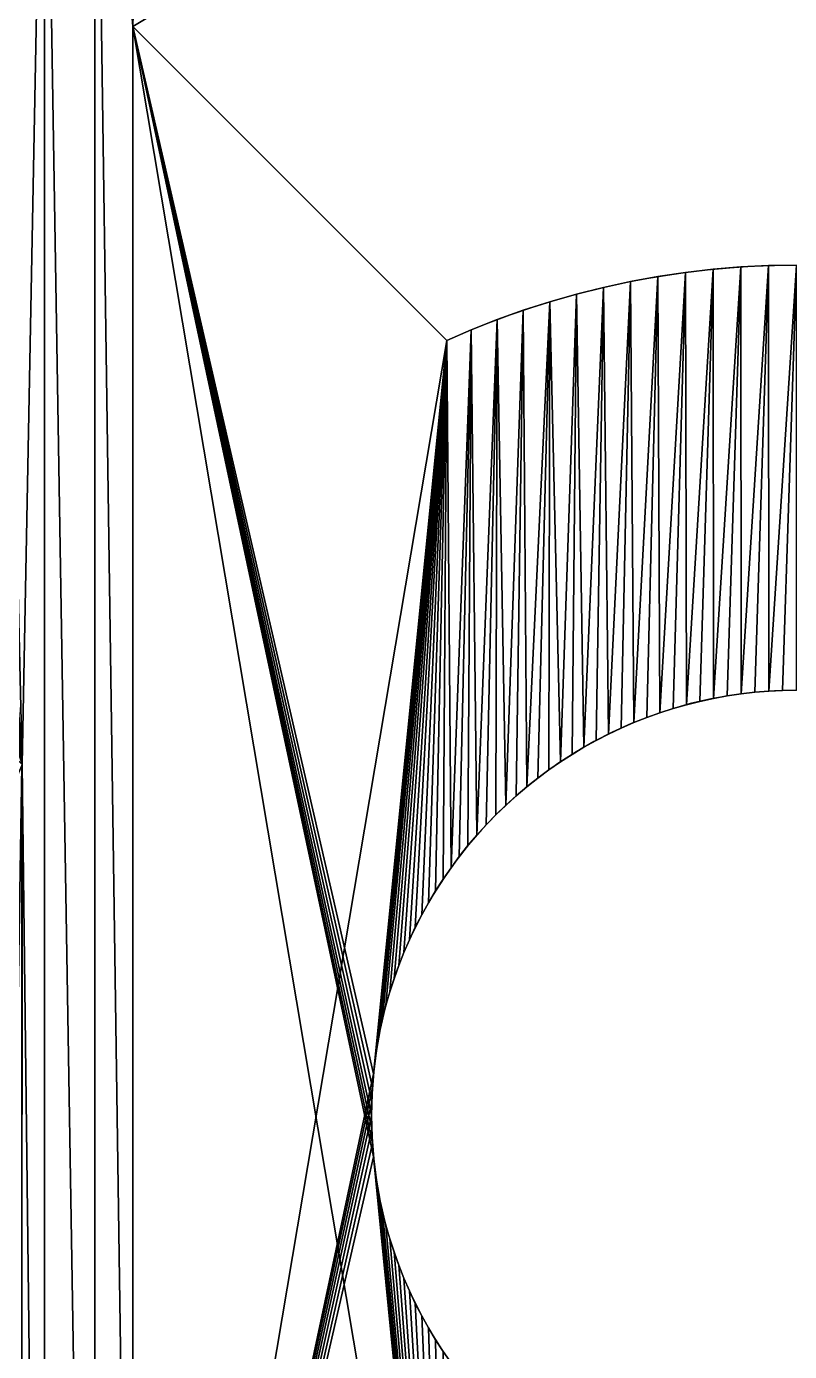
# Model space of a CAD drawing. Extents: x 0 to 166, y 0 to 166.
# Drawn here: x 64.88 to 82.84, y 77.44 to 108.61 of the extents above; entities that cross this region are included whole.
import ezdxf

# ---------------------------------------------------------------- set-up
doc = ezdxf.new("R2010")
doc.units = 0
doc.header["$MEASUREMENT"] = 0
doc.layers.get('0').update_dxf_attribs({"color": 13, "linetype": 'CONTINUOUS'})

msp = doc.modelspace()

# ---------------------------------------------------------------- linework, layer by layer
for p, q in [((74.772, 101.228), (67.387, 108.613)), ((74.772, 101.228, 2), (67.387, 108.613, 2)), ((67.387, 108.613), (67.387, 108.613, 2)), ((81.038, 102.904), (81.038, 102.904, 2)), ((81.691, 102.957), (81.691, 102.957, 2)), ((82.344, 102.989), (82.344, 102.989, 2)), ((79.097, 102.615), (79.097, 102.615, 2)), ((79.741, 102.733), (79.741, 102.733, 2)), ((80.388, 102.829), (80.388, 102.829, 2)), ((77.822, 102.318), (77.822, 102.318, 2)), ((78.457, 102.477), (78.457, 102.477, 2)), ((76.57, 101.938), (76.57, 101.938, 2)), ((77.193, 102.138), (77.193, 102.138, 2)), ((75.954, 101.718), (75.954, 101.718, 2)), ((75.345, 101.477), (75.345, 101.477, 2)), ((74.772, 101.228), (74.772, 101.228, 2)), ((81.695, 92.914), (81.695, 92.914, 2)), ((82.02, 92.952), (82.02, 92.952, 2)), ((82.346, 92.979), (82.346, 92.979, 2)), ((82.673, 92.995), (82.673, 92.995, 2)), ((80.412, 92.659), (80.412, 92.659, 2)), ((80.729, 92.739), (80.729, 92.739, 2)), ((81.049, 92.808), (81.049, 92.808, 2)), ((81.371, 92.866), (81.371, 92.866, 2)), ((79.477, 92.359), (79.477, 92.359, 2)), ((79.786, 92.469), (79.786, 92.469, 2)), ((80.097, 92.569), (80.097, 92.569, 2)), ((78.577, 91.969), (78.577, 91.969, 2)), ((78.873, 92.109), (78.873, 92.109, 2)), ((79.173, 92.239), (79.173, 92.239, 2)), ((78, 91.66), (78, 91.66, 2)), ((78.286, 91.819), (78.286, 91.819, 2)), ((77.719, 91.492), (77.719, 91.492, 2)), ((77.175, 91.128), (77.175, 91.128, 2)), ((77.444, 91.315), (77.444, 91.315, 2)), ((76.656, 90.73), (76.656, 90.73, 2)), ((76.912, 90.934), (76.912, 90.934, 2)), ((76.407, 90.518), (76.407, 90.518, 2)), ((76.164, 90.299), (76.164, 90.299, 2)), ((75.701, 89.836), (75.701, 89.836, 2)), ((75.929, 90.071), (75.929, 90.071, 2)), ((75.482, 89.593), (75.482, 89.593, 2)), ((75.27, 89.344), (75.27, 89.344, 2)), ((75.066, 89.088), (75.066, 89.088, 2)), ((74.685, 88.556), (74.685, 88.556, 2)), ((74.872, 88.825), (74.872, 88.825, 2)), ((74.508, 88.281), (74.508, 88.281, 2)), ((74.34, 88), (74.34, 88, 2)), ((74.181, 87.714), (74.181, 87.714, 2)), ((74.031, 87.423), (74.031, 87.423, 2)), ((73.891, 87.127), (73.891, 87.127, 2)), ((73.761, 86.827), (73.761, 86.827, 2)), ((73.641, 86.523), (73.641, 86.523, 2)), ((73.531, 86.214), (73.531, 86.214, 2)), ((73.431, 85.903), (73.431, 85.903, 2)), ((73.341, 85.588), (73.341, 85.588, 2)), ((73.261, 85.271), (73.261, 85.271, 2)), ((73.192, 84.951), (73.192, 84.951, 2)), ((73.134, 84.629), (73.134, 84.629, 2)), ((73.086, 84.305), (73.086, 84.305, 2)), ((73.048, 83.98), (73.048, 83.98, 2)), ((73.021, 83.654), (73.021, 83.654, 2)), ((73.005, 83.327), (73.005, 83.327, 2)), ((73, 83), (73, 83, 2)), ((73.005, 82.673), (73.005, 82.673, 2)), ((73.021, 82.346), (73.021, 82.346, 2)), ((73.048, 82.02), (73.048, 82.02, 2)), ((73.086, 81.695), (73.086, 81.695, 2)), ((73.134, 81.371), (73.134, 81.371, 2)), ((73.192, 81.049), (73.192, 81.049, 2)), ((73.261, 80.729), (73.261, 80.729, 2)), ((73.341, 80.412), (73.341, 80.412, 2)), ((73.431, 80.097), (73.431, 80.097, 2)), ((73.531, 79.786), (73.531, 79.786, 2)), ((73.641, 79.477), (73.641, 79.477, 2)), ((73.761, 79.173), (73.761, 79.173, 2)), ((73.891, 78.873), (73.891, 78.873, 2)), ((74.031, 78.577), (74.031, 78.577, 2)), ((74.181, 78.286), (74.181, 78.286, 2)), ((74.34, 78), (74.34, 78, 2)), ((74.508, 77.719), (74.508, 77.719, 2)), ((74.685, 77.444), (74.685, 77.444, 2))]:
    msp.add_line(p, q)
for centre in [(83, 83), (83, 83, 2)]:
    msp.add_circle(centre, 83)
at = {"extrusion": (0, 0, -1)}
for centre in [(-83, 83), (-83, 83, -2)]:
    msp.add_circle(centre, 10, dxfattribs=at)
for centre, radius, start, end in [((-83, 83), 50, 8.1311, 81.8689), ((-83, 83, -2), 50, 8.1311, 81.8689), ((-83, 83), 40, 10.1834, 79.8166), ((-83, 83, -2), 40, 10.1834, 79.8166), ((-83, 83), 20, 65.7053, 114.3716), ((-83, 83, -2), 20, 65.7053, 114.3716)]:
    msp.add_arc(centre, radius, start, end, dxfattribs=at)

# ---------------------------------------------------------------- meshes
mesh = msp.add_polyface()
corners = [(75.929, 132.491), (77.119, 142.711), (75.929, 122.365), (76.188, 112.216), (77.147, 112.424), (79.076, 142.872), (78.113, 112.599), (79.084, 112.743), (81.037, 142.968), (80.059, 112.856), (81.038, 112.936), (81.5, 128), (83, 143), (81.551, 128.388), (81.701, 128.75), (57.019, 98), (56.626, 113.074), (57.624, 113.92), (64.782, 91.253), (60.777, 116.259), (61.877, 116.968), (63, 117.641), (64.144, 118.277), (65.308, 118.875), (67.693, 119.955), (67.387, 108.613), (66.492, 119.435), (68, 108.981), (68.91, 120.436), (68.858, 109.458), (69.731, 109.906), (70.142, 120.877), (70.619, 110.326), (71.389, 121.278), (71.519, 110.716), (72.647, 121.637), (72.432, 111.077), (73.357, 111.408), (73.917, 121.955), (74.291, 111.708), (75.196, 122.231), (75.235, 111.978), (82.018, 112.984), (81.551, 127.612), (81.701, 127.25), (81.939, 126.939), (82.25, 126.701), (83, 113), (82.612, 126.551), (83, 126.5)]
mesh.append_faces([[corners[k] for k in face] for face in [(0, 1, 2), (3, 1, 4), (4, 5, 6), (6, 5, 7), (7, 8, 9), (9, 8, 10), (11, 12, 13), (13, 12, 14), (24, 25, 26), (25, 24, 27), (27, 28, 29), (29, 28, 30), (30, 31, 32), (32, 33, 34), (34, 35, 36), (36, 35, 37), (37, 38, 39), (39, 40, 41), (41, 2, 3), (42, 46, 47)]], dxfattribs={"vtx0": -1, "vtx1": -1})
mesh.append_faces([[corners[k] for k in face] for face in [(2, 1, 3), (10, 8, 11)]], dxfattribs={"vtx0": -1, "vtx1": -1, "vtx2": -1})
mesh.append_faces([[corners[k] for k in face] for face in [(4, 1, 5), (7, 5, 8), (15, 16, 17), (18, 19, 20), (18, 20, 21), (18, 21, 22), (18, 22, 23), (27, 24, 28), (30, 28, 31), (32, 31, 33), (34, 33, 35), (37, 35, 38), (39, 38, 40), (41, 40, 2), (11, 42, 10), (42, 11, 43), (42, 43, 44), (42, 44, 45), (42, 45, 46), (47, 46, 48), (47, 48, 49)]], dxfattribs={"vtx0": -1, "vtx2": -1})
mesh = msp.add_polyface()
corners = [(77.119, 142.711, 2), (75.929, 132.491, 2), (76.188, 112.216, 2), (77.147, 112.424, 2), (79.076, 142.872, 2), (78.113, 112.599, 2), (79.084, 112.743, 2), (81.037, 142.968, 2), (80.059, 112.856, 2), (81.038, 112.936, 2), (81.5, 128, 2), (83, 143, 2), (81.551, 128.388, 2), (81.701, 128.75, 2), (66.492, 119.435, 2), (67.387, 108.613, 2), (67.693, 119.955, 2), (68, 108.981, 2), (68.91, 120.436, 2), (68.858, 109.458, 2), (69.731, 109.906, 2), (70.142, 120.877, 2), (70.619, 110.326, 2), (71.389, 121.278, 2), (71.519, 110.716, 2), (72.647, 121.637, 2), (72.432, 111.077, 2), (73.357, 111.408, 2), (73.917, 121.955, 2), (74.291, 111.708, 2), (75.196, 122.231, 2), (75.235, 111.978, 2), (75.929, 122.365, 2), (59.701, 115.514, 2), (64.782, 91.253, 2), (60.777, 116.259, 2), (61.877, 116.968, 2), (63, 117.641, 2), (64.144, 118.277, 2), (65.308, 118.875, 2), (82.018, 112.984, 2), (81.551, 127.612, 2), (81.701, 127.25, 2), (81.939, 126.939, 2), (82.25, 126.701, 2), (83, 113, 2), (82.612, 126.551, 2), (83, 126.5, 2)]
mesh.append_faces([[corners[k] for k in face] for face in [(0, 3, 4), (4, 6, 7), (14, 15, 16), (16, 17, 18), (18, 20, 21), (21, 22, 23), (23, 24, 25), (25, 27, 28), (28, 29, 30), (30, 31, 32), (32, 2, 1), (33, 34, 35), (35, 34, 36), (36, 34, 37), (37, 34, 38), (38, 34, 39), (40, 10, 9), (10, 40, 41), (41, 40, 42), (42, 40, 43), (43, 40, 44), (44, 45, 46), (46, 45, 47)]], dxfattribs={"vtx0": -1, "vtx1": -1})
mesh.append_faces([[corners[k] for k in face] for face in [(0, 1, 2), (7, 9, 10)]], dxfattribs={"vtx0": -1, "vtx1": -1, "vtx2": -1})
mesh.append_faces([[corners[k] for k in face] for face in [(0, 2, 3), (4, 3, 5), (4, 5, 6), (7, 6, 8), (7, 8, 9), (11, 10, 12), (11, 12, 13), (16, 15, 17), (18, 17, 19), (18, 19, 20), (21, 20, 22), (23, 22, 24), (25, 24, 26), (25, 26, 27), (28, 27, 29), (30, 29, 31), (32, 31, 2), (44, 40, 45)]], dxfattribs={"vtx0": -1, "vtx2": -1})
mesh = msp.add_polyface()
corners = [(63.011, 83.653), (63.011, 82.344), (63, 82.999), (63.043, 84.307), (63.043, 81.691), (63.096, 84.959), (63.096, 81.038), (63.171, 85.609), (63.171, 80.388), (63.267, 86.257), (63.267, 79.741), (63.384, 86.901), (63.385, 79.097), (63.522, 87.54), (63.523, 78.457), (63.681, 88.175), (63.682, 77.822), (63.861, 88.805), (63.862, 77.193), (64.061, 89.428), (64.062, 76.57), (64.281, 90.044), (64.282, 75.954), (64.522, 90.653), (64.523, 75.345), (64.772, 91.228), (64.772, 74.772), (64.782, 91.253), (55.674, 95.381), (56.626, 113.074), (56.094, 96.269), (56.542, 97.142), (57.019, 98), (57.624, 113.92), (57.387, 98.613), (58.65, 114.734), (59.701, 115.514), (60.777, 116.259), (65.308, 118.875), (65.308, 47.125), (66.492, 46.565), (66.492, 119.435), (67.387, 57.387), (67.387, 108.613), (74.772, 101.228), (73.048, 83.98), (73.086, 84.305), (73.134, 84.629), (73.192, 84.951), (73.261, 85.271), (73.341, 85.588), (73.431, 85.903), (73.531, 86.214), (73.641, 86.523), (73.761, 86.827), (73.891, 87.127), (74.031, 87.423), (74.181, 87.714), (74.34, 88), (74.508, 88.281), (74.685, 88.556)]
mesh.append_faces([[corners[k] for k in face] for face in [(0, 1, 2)]], dxfattribs={"vtx0": -1})
mesh.append_faces([[corners[k] for k in face] for face in [(1, 3, 4), (28, 29, 30), (30, 29, 31), (31, 29, 32), (32, 33, 34), (34, 33, 27), (44, 42, 43), (45, 44, 46), (46, 44, 47), (47, 44, 48), (48, 44, 49), (49, 44, 50), (50, 44, 51), (51, 44, 52), (52, 44, 53), (53, 44, 54), (54, 44, 55), (55, 44, 56), (56, 44, 57), (57, 44, 58), (58, 44, 59), (59, 44, 60)]], dxfattribs={"vtx0": -1, "vtx1": -1})
mesh.append_faces([[corners[k] for k in face] for face in [(27, 38, 39), (42, 41, 43)]], dxfattribs={"vtx0": -1, "vtx1": -1, "vtx2": -1})
mesh.append_faces([[corners[k] for k in face] for face in [(1, 0, 3), (4, 3, 5), (6, 5, 7), (8, 7, 9), (10, 9, 11), (12, 11, 13), (14, 13, 15), (16, 15, 17), (18, 17, 19), (20, 19, 21), (22, 21, 23), (24, 23, 25), (26, 25, 27), (27, 33, 35), (27, 35, 36), (27, 36, 37), (40, 38, 41)]], dxfattribs={"vtx0": -1, "vtx2": -1})
mesh = msp.add_polyface()
corners = [(65.308, 118.875, 2), (65.308, 47.125, 2), (66.492, 46.565, 2), (66.492, 119.435, 2), (67.387, 57.387, 2), (55.674, 70.619, 2), (56.626, 52.926, 2), (56.094, 69.731, 2), (56.542, 68.858, 2), (57.019, 68, 2), (57.624, 52.08, 2), (57.387, 67.387, 2), (64.772, 74.772, 2), (58.65, 51.266, 2), (59.701, 50.486, 2), (60.777, 49.741, 2), (61.877, 49.032, 2), (64.782, 91.253, 2), (63.011, 82.344, 2), (63.011, 83.653, 2), (63, 82.999, 2), (63.043, 84.307, 2), (63.043, 81.691, 2), (63.096, 84.959, 2), (63.096, 81.038, 2), (63.171, 85.609, 2), (63.171, 80.388, 2), (63.267, 86.257, 2), (63.267, 79.741, 2), (63.384, 86.901, 2), (63.385, 79.097, 2), (63.522, 87.54, 2), (63.523, 78.457, 2), (63.681, 88.175, 2), (63.682, 77.822, 2), (63.861, 88.805, 2), (63.862, 77.193, 2), (64.061, 89.428, 2), (64.062, 76.57, 2), (64.281, 90.044, 2), (64.282, 75.954, 2), (64.522, 90.653, 2), (64.523, 75.345, 2), (64.772, 91.228, 2), (74.747, 64.782, 2), (67.387, 108.613, 2), (73.048, 82.02, 2), (73.086, 81.695, 2), (73.134, 81.371, 2), (73.192, 81.049, 2), (73.261, 80.729, 2), (73.341, 80.412, 2), (73.431, 80.097, 2), (73.531, 79.786, 2), (73.641, 79.477, 2), (73.761, 79.173, 2), (73.891, 78.873, 2), (74.031, 78.577, 2), (74.181, 78.286, 2), (74.34, 78, 2), (74.508, 77.719, 2), (74.685, 77.444, 2), (74.872, 77.175, 2)]
mesh.append_faces([[corners[k] for k in face] for face in [(18, 19, 20)]], dxfattribs={"vtx0": -1})
mesh.append_faces([[corners[k] for k in face] for face in [(5, 6, 7), (7, 6, 8), (8, 6, 9), (9, 10, 11), (11, 10, 12), (19, 18, 21), (44, 45, 4), (46, 44, 47), (47, 44, 48), (48, 44, 49), (49, 44, 50), (50, 44, 51), (51, 44, 52), (52, 44, 53), (53, 44, 54), (54, 44, 55), (55, 44, 56), (56, 44, 57), (57, 44, 58), (58, 44, 59), (59, 44, 60), (60, 44, 61), (61, 44, 62)]], dxfattribs={"vtx0": -1, "vtx1": -1})
mesh.append_faces([[corners[k] for k in face] for face in [(3, 2, 4), (12, 1, 17)]], dxfattribs={"vtx0": -1, "vtx1": -1, "vtx2": -1})
mesh.append_faces([[corners[k] for k in face] for face in [(0, 1, 2), (12, 10, 13), (12, 13, 14), (12, 14, 15), (12, 15, 16), (21, 18, 22), (23, 22, 24), (25, 24, 26), (27, 26, 28), (29, 28, 30), (31, 30, 32), (33, 32, 34), (35, 34, 36), (37, 36, 38), (39, 38, 40), (41, 40, 42), (43, 42, 12)]], dxfattribs={"vtx0": -1, "vtx2": -1})
mesh = msp.add_polyface()
corners = [(63.043, 81.691), (63.096, 84.959), (63.096, 81.038), (63.171, 85.609), (63.171, 80.388), (63.267, 86.257), (63.267, 79.741), (63.384, 86.901), (63.385, 79.097), (63.522, 87.54), (63.523, 78.457), (63.681, 88.175), (63.682, 77.822), (63.861, 88.805), (63.862, 77.193), (64.061, 89.428), (64.062, 76.57), (64.281, 90.044), (64.282, 75.954), (64.522, 90.653), (64.523, 75.345), (64.772, 91.228), (64.772, 74.772), (57.624, 52.08), (57.019, 68), (57.387, 67.387), (58.65, 51.266), (59.701, 50.486), (60.777, 49.741), (65.308, 47.125), (64.782, 91.253), (65.308, 118.875), (66.492, 46.565), (66.492, 119.435), (67.387, 57.387), (74.772, 101.228), (73.048, 83.98), (73.021, 83.654), (73.005, 83.327), (73, 83), (73.048, 82.02), (74.747, 64.782), (73.021, 82.346), (73.005, 82.673), (73.086, 81.695), (73.134, 81.371), (73.192, 81.049), (73.261, 80.729), (73.341, 80.412), (73.431, 80.097), (73.531, 79.786), (73.641, 79.477), (73.761, 79.173), (73.891, 78.873), (74.031, 78.577), (74.181, 78.286), (74.34, 78), (74.508, 77.719), (74.685, 77.444), (74.872, 77.175)]
mesh.append_faces([[corners[k] for k in face] for face in [(0, 1, 2), (2, 3, 4), (4, 5, 6), (6, 7, 8), (8, 9, 10), (10, 11, 12), (12, 13, 14), (14, 15, 16), (16, 17, 18), (18, 19, 20), (20, 21, 22), (23, 22, 26), (26, 22, 27), (27, 22, 28), (29, 31, 32), (34, 40, 41), (40, 34, 42), (42, 34, 43), (43, 34, 39)]], dxfattribs={"vtx0": -1, "vtx1": -1})
mesh.append_faces([[corners[k] for k in face] for face in [(29, 22, 30), (32, 33, 34), (34, 35, 36)]], dxfattribs={"vtx0": -1, "vtx1": -1, "vtx2": -1})
mesh.append_faces([[corners[k] for k in face] for face in [(23, 24, 25), (23, 25, 22), (34, 36, 37), (34, 37, 38), (34, 38, 39), (41, 40, 44), (41, 44, 45), (41, 45, 46), (41, 46, 47), (41, 47, 48), (41, 48, 49), (41, 49, 50), (41, 50, 51), (41, 51, 52), (41, 52, 53), (41, 53, 54), (41, 54, 55), (41, 55, 56), (41, 56, 57), (41, 57, 58), (41, 58, 59)]], dxfattribs={"vtx0": -1, "vtx2": -1})
mesh = msp.add_polyface()
corners = [(67.387, 108.613, 2), (66.492, 119.435, 2), (67.387, 57.387, 2), (57.624, 113.92, 2), (57.019, 98, 2), (57.387, 98.613, 2), (64.782, 91.253, 2), (58.65, 114.734, 2), (59.701, 115.514, 2), (65.308, 118.875, 2), (65.308, 47.125, 2), (66.492, 46.565, 2), (63.043, 84.307, 2), (63.043, 81.691, 2), (63.096, 84.959, 2), (63.096, 81.038, 2), (63.171, 85.609, 2), (63.171, 80.388, 2), (63.267, 86.257, 2), (63.267, 79.741, 2), (63.384, 86.901, 2), (63.385, 79.097, 2), (63.522, 87.54, 2), (63.523, 78.457, 2), (63.681, 88.175, 2), (63.682, 77.822, 2), (63.861, 88.805, 2), (63.862, 77.193, 2), (64.061, 89.428, 2), (64.062, 76.57, 2), (64.281, 90.044, 2), (64.282, 75.954, 2), (64.522, 90.653, 2), (64.523, 75.345, 2), (64.772, 91.228, 2), (64.772, 74.772, 2), (74.747, 64.782, 2), (73.048, 82.02, 2), (73.021, 82.346, 2), (73.005, 82.673, 2), (73, 83, 2), (73.048, 83.98, 2), (74.772, 101.228, 2), (73.021, 83.654, 2), (73.005, 83.327, 2), (73.086, 84.305, 2), (73.134, 84.629, 2), (73.192, 84.951, 2), (73.261, 85.271, 2), (73.341, 85.588, 2), (73.431, 85.903, 2), (73.531, 86.214, 2), (73.641, 86.523, 2), (73.761, 86.827, 2), (73.891, 87.127, 2), (74.031, 87.423, 2), (74.181, 87.714, 2), (74.34, 88, 2), (74.508, 88.281, 2), (74.685, 88.556, 2)]
mesh.append_faces([[corners[k] for k in face] for face in [(3, 6, 7), (7, 6, 8), (9, 11, 1), (12, 13, 14), (14, 15, 16), (16, 17, 18), (18, 19, 20), (20, 21, 22), (22, 23, 24), (24, 25, 26), (26, 27, 28), (28, 29, 30), (30, 31, 32), (32, 33, 34), (34, 35, 6), (0, 41, 42), (41, 0, 43), (43, 0, 44), (44, 0, 40)]], dxfattribs={"vtx0": -1, "vtx1": -1})
mesh.append_faces([[corners[k] for k in face] for face in [(0, 1, 2), (9, 6, 10), (0, 36, 37)]], dxfattribs={"vtx0": -1, "vtx1": -1, "vtx2": -1})
mesh.append_faces([[corners[k] for k in face] for face in [(3, 4, 5), (3, 5, 6), (0, 37, 38), (0, 38, 39), (0, 39, 40), (42, 41, 45), (42, 45, 46), (42, 46, 47), (42, 47, 48), (42, 48, 49), (42, 49, 50), (42, 50, 51), (42, 51, 52), (42, 52, 53), (42, 53, 54), (42, 54, 55), (42, 55, 56), (42, 56, 57), (42, 57, 58), (42, 58, 59)]], dxfattribs={"vtx0": -1, "vtx2": -1})
mesh = msp.add_polyface()
corners = [(68, 108.981, 2), (67.387, 108.613), (68, 108.981), (67.387, 108.613, 2)]
mesh.append_faces([[corners[k] for k in face] for face in [(0, 1, 2), (1, 0, 3)]], dxfattribs={"vtx0": -1})
mesh = msp.add_polyface()
corners = [(67.387, 108.613), (74.772, 101.228, 2), (74.772, 101.228), (67.387, 108.613, 2)]
mesh.append_faces([[corners[k] for k in face] for face in [(0, 1, 2), (1, 0, 3)]], dxfattribs={"vtx0": -1})
mesh = msp.add_polyface()
corners = [(74.685, 88.556), (74.772, 101.228), (74.872, 88.825), (75.345, 101.477), (75.066, 89.088), (75.27, 89.344), (75.482, 89.593), (75.954, 101.718), (75.701, 89.836), (75.929, 90.071), (76.164, 90.299), (76.57, 101.938), (76.407, 90.518), (76.656, 90.73), (77.193, 102.138), (76.912, 90.934), (77.175, 91.128), (77.444, 91.315), (77.822, 102.318), (77.719, 91.492), (78, 91.66), (78.457, 102.477), (78.286, 91.819), (78.577, 91.969), (79.097, 102.615), (78.873, 92.109), (79.173, 92.239), (79.741, 102.733), (79.477, 92.359), (79.786, 92.469), (80.388, 102.829), (80.097, 92.569), (80.412, 92.659), (81.038, 102.904), (80.729, 92.739), (81.049, 92.808), (81.691, 102.957), (81.371, 92.866), (81.695, 92.914), (82.344, 102.989), (82.02, 92.952), (82.346, 92.979), (82.999, 103), (82.673, 92.995), (83, 93)]
mesh.append_faces([[corners[k] for k in face] for face in [(0, 1, 2), (2, 3, 4), (4, 3, 5), (5, 3, 6), (6, 7, 8), (8, 7, 9), (9, 7, 10), (10, 11, 12), (12, 11, 13), (13, 14, 15), (15, 14, 16), (16, 14, 17), (17, 18, 19), (19, 18, 20), (20, 21, 22), (22, 21, 23), (23, 24, 25), (25, 24, 26), (26, 27, 28), (28, 27, 29), (29, 30, 31), (31, 30, 32), (32, 33, 34), (34, 33, 35), (35, 36, 37), (37, 36, 38), (38, 39, 40), (40, 39, 41), (41, 42, 43), (43, 42, 44)]], dxfattribs={"vtx0": -1, "vtx1": -1})
mesh.append_faces([[corners[k] for k in face] for face in [(2, 1, 3), (6, 3, 7), (10, 7, 11), (13, 11, 14), (17, 14, 18), (20, 18, 21), (23, 21, 24), (26, 24, 27), (29, 27, 30), (32, 30, 33), (35, 33, 36), (38, 36, 39), (41, 39, 42)]], dxfattribs={"vtx0": -1, "vtx2": -1})
mesh = msp.add_polyface()
corners = [(74.772, 101.228, 2), (74.685, 88.556, 2), (74.872, 88.825, 2), (75.345, 101.477, 2), (75.066, 89.088, 2), (75.27, 89.344, 2), (75.482, 89.593, 2), (75.954, 101.718, 2), (75.701, 89.836, 2), (75.929, 90.071, 2), (76.164, 90.299, 2), (76.57, 101.938, 2), (76.407, 90.518, 2), (76.656, 90.73, 2), (77.193, 102.138, 2), (76.912, 90.934, 2), (77.175, 91.128, 2), (77.444, 91.315, 2), (77.822, 102.318, 2), (77.719, 91.492, 2), (78, 91.66, 2), (78.457, 102.477, 2), (78.286, 91.819, 2), (78.577, 91.969, 2), (79.097, 102.615, 2), (78.873, 92.109, 2), (79.173, 92.239, 2), (79.741, 102.733, 2), (79.477, 92.359, 2), (79.786, 92.469, 2), (80.388, 102.829, 2), (80.097, 92.569, 2), (80.412, 92.659, 2), (81.038, 102.904, 2), (80.729, 92.739, 2), (81.049, 92.808, 2), (81.691, 102.957, 2), (81.371, 92.866, 2), (81.695, 92.914, 2), (82.344, 102.989, 2), (82.02, 92.952, 2), (82.346, 92.979, 2), (82.999, 103, 2), (82.673, 92.995, 2), (83, 93, 2)]
mesh.append_faces([[corners[k] for k in face] for face in [(0, 2, 3), (3, 6, 7), (7, 10, 11), (11, 13, 14), (14, 17, 18), (18, 20, 21), (21, 23, 24), (24, 26, 27), (27, 29, 30), (30, 32, 33), (33, 35, 36), (36, 38, 39), (39, 41, 42)]], dxfattribs={"vtx0": -1, "vtx1": -1})
mesh.append_faces([[corners[k] for k in face] for face in [(0, 1, 2), (3, 2, 4), (3, 4, 5), (3, 5, 6), (7, 6, 8), (7, 8, 9), (7, 9, 10), (11, 10, 12), (11, 12, 13), (14, 13, 15), (14, 15, 16), (14, 16, 17), (18, 17, 19), (18, 19, 20), (21, 20, 22), (21, 22, 23), (24, 23, 25), (24, 25, 26), (27, 26, 28), (27, 28, 29), (30, 29, 31), (30, 31, 32), (33, 32, 34), (33, 34, 35), (36, 35, 37), (36, 37, 38), (39, 38, 40), (39, 40, 41), (42, 41, 43), (42, 43, 44)]], dxfattribs={"vtx0": -1, "vtx2": -1})
mesh = msp.add_polyface()
corners = [(80.388, 102.829, 2), (81.038, 102.904), (80.388, 102.829), (81.038, 102.904, 2)]
mesh.append_faces([[corners[k] for k in face] for face in [(0, 1, 2), (1, 0, 3)]], dxfattribs={"vtx0": -1})
mesh = msp.add_polyface()
corners = [(81.038, 102.904, 2), (81.691, 102.957), (81.038, 102.904), (81.691, 102.957, 2)]
mesh.append_faces([[corners[k] for k in face] for face in [(0, 1, 2), (1, 0, 3)]], dxfattribs={"vtx0": -1})
mesh = msp.add_polyface()
corners = [(81.691, 102.957, 2), (82.344, 102.989), (81.691, 102.957), (82.344, 102.989, 2)]
mesh.append_faces([[corners[k] for k in face] for face in [(0, 1, 2), (1, 0, 3)]], dxfattribs={"vtx0": -1})
mesh = msp.add_polyface()
corners = [(82.344, 102.989, 2), (82.999, 103), (82.344, 102.989), (82.999, 103, 2)]
mesh.append_faces([[corners[k] for k in face] for face in [(0, 1, 2), (1, 0, 3)]], dxfattribs={"vtx0": -1})
mesh = msp.add_polyface()
corners = [(78.457, 102.477, 2), (79.097, 102.615), (78.457, 102.477), (79.097, 102.615, 2)]
mesh.append_faces([[corners[k] for k in face] for face in [(0, 1, 2), (1, 0, 3)]], dxfattribs={"vtx0": -1})
mesh = msp.add_polyface()
corners = [(79.097, 102.615, 2), (79.741, 102.733), (79.097, 102.615), (79.741, 102.733, 2)]
mesh.append_faces([[corners[k] for k in face] for face in [(0, 1, 2), (1, 0, 3)]], dxfattribs={"vtx0": -1})
mesh = msp.add_polyface()
corners = [(79.741, 102.733, 2), (80.388, 102.829), (79.741, 102.733), (80.388, 102.829, 2)]
mesh.append_faces([[corners[k] for k in face] for face in [(0, 1, 2), (1, 0, 3)]], dxfattribs={"vtx0": -1})
mesh = msp.add_polyface()
corners = [(77.193, 102.138, 2), (77.822, 102.318), (77.193, 102.138), (77.822, 102.318, 2)]
mesh.append_faces([[corners[k] for k in face] for face in [(0, 1, 2), (1, 0, 3)]], dxfattribs={"vtx0": -1})
mesh = msp.add_polyface()
corners = [(77.822, 102.318, 2), (78.457, 102.477), (77.822, 102.318), (78.457, 102.477, 2)]
mesh.append_faces([[corners[k] for k in face] for face in [(0, 1, 2), (1, 0, 3)]], dxfattribs={"vtx0": -1})
mesh = msp.add_polyface()
corners = [(75.954, 101.718, 2), (76.57, 101.938), (75.954, 101.718), (76.57, 101.938, 2)]
mesh.append_faces([[corners[k] for k in face] for face in [(0, 1, 2), (1, 0, 3)]], dxfattribs={"vtx0": -1})
mesh = msp.add_polyface()
corners = [(76.57, 101.938, 2), (77.193, 102.138), (76.57, 101.938), (77.193, 102.138, 2)]
mesh.append_faces([[corners[k] for k in face] for face in [(0, 1, 2), (1, 0, 3)]], dxfattribs={"vtx0": -1})
mesh = msp.add_polyface()
corners = [(75.345, 101.477, 2), (75.954, 101.718), (75.345, 101.477), (75.954, 101.718, 2)]
mesh.append_faces([[corners[k] for k in face] for face in [(0, 1, 2), (1, 0, 3)]], dxfattribs={"vtx0": -1})
mesh = msp.add_polyface()
corners = [(74.772, 101.228, 2), (75.345, 101.477), (74.772, 101.228), (75.345, 101.477, 2)]
mesh.append_faces([[corners[k] for k in face] for face in [(0, 1, 2), (1, 0, 3)]], dxfattribs={"vtx0": -1})
mesh = msp.add_polyface()
corners = [(81.695, 92.914, 2), (81.371, 92.866), (81.695, 92.914), (81.371, 92.866, 2)]
mesh.append_faces([[corners[k] for k in face] for face in [(0, 1, 2), (1, 0, 3)]], dxfattribs={"vtx0": -1})
mesh = msp.add_polyface()
corners = [(82.02, 92.952, 2), (81.695, 92.914), (82.02, 92.952), (81.695, 92.914, 2)]
mesh.append_faces([[corners[k] for k in face] for face in [(0, 1, 2), (1, 0, 3)]], dxfattribs={"vtx0": -1})
mesh = msp.add_polyface()
corners = [(82.346, 92.979, 2), (82.02, 92.952), (82.346, 92.979), (82.02, 92.952, 2)]
mesh.append_faces([[corners[k] for k in face] for face in [(0, 1, 2), (1, 0, 3)]], dxfattribs={"vtx0": -1})
mesh = msp.add_polyface()
corners = [(82.673, 92.995, 2), (82.346, 92.979), (82.673, 92.995), (82.346, 92.979, 2)]
mesh.append_faces([[corners[k] for k in face] for face in [(0, 1, 2), (1, 0, 3)]], dxfattribs={"vtx0": -1})
mesh = msp.add_polyface()
corners = [(83, 93, 2), (82.673, 92.995), (83, 93), (82.673, 92.995, 2)]
mesh.append_faces([[corners[k] for k in face] for face in [(0, 1, 2), (1, 0, 3)]], dxfattribs={"vtx0": -1})
mesh = msp.add_polyface()
corners = [(80.412, 92.659, 2), (80.097, 92.569), (80.412, 92.659), (80.097, 92.569, 2)]
mesh.append_faces([[corners[k] for k in face] for face in [(0, 1, 2), (1, 0, 3)]], dxfattribs={"vtx0": -1})
mesh = msp.add_polyface()
corners = [(80.729, 92.739, 2), (80.412, 92.659), (80.729, 92.739), (80.412, 92.659, 2)]
mesh.append_faces([[corners[k] for k in face] for face in [(0, 1, 2), (1, 0, 3)]], dxfattribs={"vtx0": -1})
mesh = msp.add_polyface()
corners = [(81.049, 92.808, 2), (80.729, 92.739), (81.049, 92.808), (80.729, 92.739, 2)]
mesh.append_faces([[corners[k] for k in face] for face in [(0, 1, 2), (1, 0, 3)]], dxfattribs={"vtx0": -1})
mesh = msp.add_polyface()
corners = [(81.371, 92.866, 2), (81.049, 92.808), (81.371, 92.866), (81.049, 92.808, 2)]
mesh.append_faces([[corners[k] for k in face] for face in [(0, 1, 2), (1, 0, 3)]], dxfattribs={"vtx0": -1})
mesh = msp.add_polyface()
corners = [(79.477, 92.359, 2), (79.173, 92.239), (79.477, 92.359), (79.173, 92.239, 2)]
mesh.append_faces([[corners[k] for k in face] for face in [(0, 1, 2), (1, 0, 3)]], dxfattribs={"vtx0": -1})
mesh = msp.add_polyface()
corners = [(79.786, 92.469, 2), (79.477, 92.359), (79.786, 92.469), (79.477, 92.359, 2)]
mesh.append_faces([[corners[k] for k in face] for face in [(0, 1, 2), (1, 0, 3)]], dxfattribs={"vtx0": -1})
mesh = msp.add_polyface()
corners = [(80.097, 92.569, 2), (79.786, 92.469), (80.097, 92.569), (79.786, 92.469, 2)]
mesh.append_faces([[corners[k] for k in face] for face in [(0, 1, 2), (1, 0, 3)]], dxfattribs={"vtx0": -1})
mesh = msp.add_polyface()
corners = [(78.577, 91.969, 2), (78.286, 91.819), (78.577, 91.969), (78.286, 91.819, 2)]
mesh.append_faces([[corners[k] for k in face] for face in [(0, 1, 2), (1, 0, 3)]], dxfattribs={"vtx0": -1})
mesh = msp.add_polyface()
corners = [(78.873, 92.109, 2), (78.577, 91.969), (78.873, 92.109), (78.577, 91.969, 2)]
mesh.append_faces([[corners[k] for k in face] for face in [(0, 1, 2), (1, 0, 3)]], dxfattribs={"vtx0": -1})
mesh = msp.add_polyface()
corners = [(79.173, 92.239, 2), (78.873, 92.109), (79.173, 92.239), (78.873, 92.109, 2)]
mesh.append_faces([[corners[k] for k in face] for face in [(0, 1, 2), (1, 0, 3)]], dxfattribs={"vtx0": -1})
mesh = msp.add_polyface()
corners = [(78, 91.66, 2), (77.719, 91.492), (78, 91.66), (77.719, 91.492, 2)]
mesh.append_faces([[corners[k] for k in face] for face in [(0, 1, 2), (1, 0, 3)]], dxfattribs={"vtx0": -1})
mesh = msp.add_polyface()
corners = [(78.286, 91.819, 2), (78, 91.66), (78.286, 91.819), (78, 91.66, 2)]
mesh.append_faces([[corners[k] for k in face] for face in [(0, 1, 2), (1, 0, 3)]], dxfattribs={"vtx0": -1})
mesh = msp.add_polyface()
corners = [(77.719, 91.492, 2), (77.444, 91.315), (77.719, 91.492), (77.444, 91.315, 2)]
mesh.append_faces([[corners[k] for k in face] for face in [(0, 1, 2), (1, 0, 3)]], dxfattribs={"vtx0": -1})
mesh = msp.add_polyface()
corners = [(77.175, 91.128, 2), (76.912, 90.934), (77.175, 91.128), (76.912, 90.934, 2)]
mesh.append_faces([[corners[k] for k in face] for face in [(0, 1, 2), (1, 0, 3)]], dxfattribs={"vtx0": -1})
mesh = msp.add_polyface()
corners = [(77.444, 91.315, 2), (77.175, 91.128), (77.444, 91.315), (77.175, 91.128, 2)]
mesh.append_faces([[corners[k] for k in face] for face in [(0, 1, 2), (1, 0, 3)]], dxfattribs={"vtx0": -1})
mesh = msp.add_polyface()
corners = [(76.656, 90.73, 2), (76.407, 90.518), (76.656, 90.73), (76.407, 90.518, 2)]
mesh.append_faces([[corners[k] for k in face] for face in [(0, 1, 2), (1, 0, 3)]], dxfattribs={"vtx0": -1})
mesh = msp.add_polyface()
corners = [(76.912, 90.934, 2), (76.656, 90.73), (76.912, 90.934), (76.656, 90.73, 2)]
mesh.append_faces([[corners[k] for k in face] for face in [(0, 1, 2), (1, 0, 3)]], dxfattribs={"vtx0": -1})
mesh = msp.add_polyface()
corners = [(76.407, 90.518, 2), (76.164, 90.299), (76.407, 90.518), (76.164, 90.299, 2)]
mesh.append_faces([[corners[k] for k in face] for face in [(0, 1, 2), (1, 0, 3)]], dxfattribs={"vtx0": -1})
mesh = msp.add_polyface()
corners = [(76.164, 90.299, 2), (75.929, 90.071), (76.164, 90.299), (75.929, 90.071, 2)]
mesh.append_faces([[corners[k] for k in face] for face in [(0, 1, 2), (1, 0, 3)]], dxfattribs={"vtx0": -1})
mesh = msp.add_polyface()
corners = [(75.701, 89.836), (75.482, 89.593, 2), (75.482, 89.593), (75.701, 89.836, 2)]
mesh.append_faces([[corners[k] for k in face] for face in [(0, 1, 2), (1, 0, 3)]], dxfattribs={"vtx0": -1})
mesh = msp.add_polyface()
corners = [(75.929, 90.071), (75.701, 89.836, 2), (75.701, 89.836), (75.929, 90.071, 2)]
mesh.append_faces([[corners[k] for k in face] for face in [(0, 1, 2), (1, 0, 3)]], dxfattribs={"vtx0": -1})
mesh = msp.add_polyface()
corners = [(75.482, 89.593), (75.27, 89.344, 2), (75.27, 89.344), (75.482, 89.593, 2)]
mesh.append_faces([[corners[k] for k in face] for face in [(0, 1, 2), (1, 0, 3)]], dxfattribs={"vtx0": -1})
mesh = msp.add_polyface()
corners = [(75.27, 89.344), (75.066, 89.088, 2), (75.066, 89.088), (75.27, 89.344, 2)]
mesh.append_faces([[corners[k] for k in face] for face in [(0, 1, 2), (1, 0, 3)]], dxfattribs={"vtx0": -1})
mesh = msp.add_polyface()
corners = [(75.066, 89.088), (74.872, 88.825, 2), (74.872, 88.825), (75.066, 89.088, 2)]
mesh.append_faces([[corners[k] for k in face] for face in [(0, 1, 2), (1, 0, 3)]], dxfattribs={"vtx0": -1})
mesh = msp.add_polyface()
corners = [(74.685, 88.556), (74.508, 88.281, 2), (74.508, 88.281), (74.685, 88.556, 2)]
mesh.append_faces([[corners[k] for k in face] for face in [(0, 1, 2), (1, 0, 3)]], dxfattribs={"vtx0": -1})
mesh = msp.add_polyface()
corners = [(74.872, 88.825), (74.685, 88.556, 2), (74.685, 88.556), (74.872, 88.825, 2)]
mesh.append_faces([[corners[k] for k in face] for face in [(0, 1, 2), (1, 0, 3)]], dxfattribs={"vtx0": -1})
mesh = msp.add_polyface()
corners = [(74.508, 88.281), (74.34, 88, 2), (74.34, 88), (74.508, 88.281, 2)]
mesh.append_faces([[corners[k] for k in face] for face in [(0, 1, 2), (1, 0, 3)]], dxfattribs={"vtx0": -1})
mesh = msp.add_polyface()
corners = [(74.34, 88), (74.181, 87.714, 2), (74.181, 87.714), (74.34, 88, 2)]
mesh.append_faces([[corners[k] for k in face] for face in [(0, 1, 2), (1, 0, 3)]], dxfattribs={"vtx0": -1})
mesh = msp.add_polyface()
corners = [(74.181, 87.714), (74.031, 87.423, 2), (74.031, 87.423), (74.181, 87.714, 2)]
mesh.append_faces([[corners[k] for k in face] for face in [(0, 1, 2), (1, 0, 3)]], dxfattribs={"vtx0": -1})
mesh = msp.add_polyface()
corners = [(74.031, 87.423), (73.891, 87.127, 2), (73.891, 87.127), (74.031, 87.423, 2)]
mesh.append_faces([[corners[k] for k in face] for face in [(0, 1, 2), (1, 0, 3)]], dxfattribs={"vtx0": -1})
mesh = msp.add_polyface()
corners = [(73.891, 87.127), (73.761, 86.827, 2), (73.761, 86.827), (73.891, 87.127, 2)]
mesh.append_faces([[corners[k] for k in face] for face in [(0, 1, 2), (1, 0, 3)]], dxfattribs={"vtx0": -1})
mesh = msp.add_polyface()
corners = [(73.761, 86.827), (73.641, 86.523, 2), (73.641, 86.523), (73.761, 86.827, 2)]
mesh.append_faces([[corners[k] for k in face] for face in [(0, 1, 2), (1, 0, 3)]], dxfattribs={"vtx0": -1})
mesh = msp.add_polyface()
corners = [(73.641, 86.523), (73.531, 86.214, 2), (73.531, 86.214), (73.641, 86.523, 2)]
mesh.append_faces([[corners[k] for k in face] for face in [(0, 1, 2), (1, 0, 3)]], dxfattribs={"vtx0": -1})
mesh = msp.add_polyface()
corners = [(73.531, 86.214), (73.431, 85.903, 2), (73.431, 85.903), (73.531, 86.214, 2)]
mesh.append_faces([[corners[k] for k in face] for face in [(0, 1, 2), (1, 0, 3)]], dxfattribs={"vtx0": -1})
mesh = msp.add_polyface()
corners = [(73.431, 85.903), (73.341, 85.588, 2), (73.341, 85.588), (73.431, 85.903, 2)]
mesh.append_faces([[corners[k] for k in face] for face in [(0, 1, 2), (1, 0, 3)]], dxfattribs={"vtx0": -1})
mesh = msp.add_polyface()
corners = [(73.341, 85.588), (73.261, 85.271, 2), (73.261, 85.271), (73.341, 85.588, 2)]
mesh.append_faces([[corners[k] for k in face] for face in [(0, 1, 2), (1, 0, 3)]], dxfattribs={"vtx0": -1})
mesh = msp.add_polyface()
corners = [(73.261, 85.271), (73.192, 84.951, 2), (73.192, 84.951), (73.261, 85.271, 2)]
mesh.append_faces([[corners[k] for k in face] for face in [(0, 1, 2), (1, 0, 3)]], dxfattribs={"vtx0": -1})
mesh = msp.add_polyface()
corners = [(73.192, 84.951), (73.134, 84.629, 2), (73.134, 84.629), (73.192, 84.951, 2)]
mesh.append_faces([[corners[k] for k in face] for face in [(0, 1, 2), (1, 0, 3)]], dxfattribs={"vtx0": -1})
mesh = msp.add_polyface()
corners = [(73.134, 84.629), (73.086, 84.305, 2), (73.086, 84.305), (73.134, 84.629, 2)]
mesh.append_faces([[corners[k] for k in face] for face in [(0, 1, 2), (1, 0, 3)]], dxfattribs={"vtx0": -1})
mesh = msp.add_polyface()
corners = [(73.086, 84.305), (73.048, 83.98, 2), (73.048, 83.98), (73.086, 84.305, 2)]
mesh.append_faces([[corners[k] for k in face] for face in [(0, 1, 2), (1, 0, 3)]], dxfattribs={"vtx0": -1})
mesh = msp.add_polyface()
corners = [(73.048, 83.98), (73.021, 83.654, 2), (73.021, 83.654), (73.048, 83.98, 2)]
mesh.append_faces([[corners[k] for k in face] for face in [(0, 1, 2), (1, 0, 3)]], dxfattribs={"vtx0": -1})
mesh = msp.add_polyface()
corners = [(73.021, 83.654), (73.005, 83.327, 2), (73.005, 83.327), (73.021, 83.654, 2)]
mesh.append_faces([[corners[k] for k in face] for face in [(0, 1, 2), (1, 0, 3)]], dxfattribs={"vtx0": -1})
mesh = msp.add_polyface()
corners = [(73.005, 83.327), (73, 83, 2), (73, 83), (73.005, 83.327, 2)]
mesh.append_faces([[corners[k] for k in face] for face in [(0, 1, 2), (1, 0, 3)]], dxfattribs={"vtx0": -1})
mesh = msp.add_polyface()
corners = [(73, 83), (73.005, 82.673, 2), (73.005, 82.673), (73, 83, 2)]
mesh.append_faces([[corners[k] for k in face] for face in [(0, 1, 2), (1, 0, 3)]], dxfattribs={"vtx0": -1})
mesh = msp.add_polyface()
corners = [(73.005, 82.673), (73.021, 82.346, 2), (73.021, 82.346), (73.005, 82.673, 2)]
mesh.append_faces([[corners[k] for k in face] for face in [(0, 1, 2), (1, 0, 3)]], dxfattribs={"vtx0": -1})
mesh = msp.add_polyface()
corners = [(73.021, 82.346), (73.048, 82.02, 2), (73.048, 82.02), (73.021, 82.346, 2)]
mesh.append_faces([[corners[k] for k in face] for face in [(0, 1, 2), (1, 0, 3)]], dxfattribs={"vtx0": -1})
mesh = msp.add_polyface()
corners = [(73.048, 82.02), (73.086, 81.695, 2), (73.086, 81.695), (73.048, 82.02, 2)]
mesh.append_faces([[corners[k] for k in face] for face in [(0, 1, 2), (1, 0, 3)]], dxfattribs={"vtx0": -1})
mesh = msp.add_polyface()
corners = [(73.086, 81.695), (73.134, 81.371, 2), (73.134, 81.371), (73.086, 81.695, 2)]
mesh.append_faces([[corners[k] for k in face] for face in [(0, 1, 2), (1, 0, 3)]], dxfattribs={"vtx0": -1})
mesh = msp.add_polyface()
corners = [(73.134, 81.371), (73.192, 81.049, 2), (73.192, 81.049), (73.134, 81.371, 2)]
mesh.append_faces([[corners[k] for k in face] for face in [(0, 1, 2), (1, 0, 3)]], dxfattribs={"vtx0": -1})
mesh = msp.add_polyface()
corners = [(73.192, 81.049), (73.261, 80.729, 2), (73.261, 80.729), (73.192, 81.049, 2)]
mesh.append_faces([[corners[k] for k in face] for face in [(0, 1, 2), (1, 0, 3)]], dxfattribs={"vtx0": -1})
mesh = msp.add_polyface()
corners = [(73.261, 80.729), (73.341, 80.412, 2), (73.341, 80.412), (73.261, 80.729, 2)]
mesh.append_faces([[corners[k] for k in face] for face in [(0, 1, 2), (1, 0, 3)]], dxfattribs={"vtx0": -1})
mesh = msp.add_polyface()
corners = [(73.341, 80.412), (73.431, 80.097, 2), (73.431, 80.097), (73.341, 80.412, 2)]
mesh.append_faces([[corners[k] for k in face] for face in [(0, 1, 2), (1, 0, 3)]], dxfattribs={"vtx0": -1})
mesh = msp.add_polyface()
corners = [(73.431, 80.097), (73.531, 79.786, 2), (73.531, 79.786), (73.431, 80.097, 2)]
mesh.append_faces([[corners[k] for k in face] for face in [(0, 1, 2), (1, 0, 3)]], dxfattribs={"vtx0": -1})
mesh = msp.add_polyface()
corners = [(73.531, 79.786), (73.641, 79.477, 2), (73.641, 79.477), (73.531, 79.786, 2)]
mesh.append_faces([[corners[k] for k in face] for face in [(0, 1, 2), (1, 0, 3)]], dxfattribs={"vtx0": -1})
mesh = msp.add_polyface()
corners = [(73.641, 79.477), (73.761, 79.173, 2), (73.761, 79.173), (73.641, 79.477, 2)]
mesh.append_faces([[corners[k] for k in face] for face in [(0, 1, 2), (1, 0, 3)]], dxfattribs={"vtx0": -1})
mesh = msp.add_polyface()
corners = [(73.761, 79.173), (73.891, 78.873, 2), (73.891, 78.873), (73.761, 79.173, 2)]
mesh.append_faces([[corners[k] for k in face] for face in [(0, 1, 2), (1, 0, 3)]], dxfattribs={"vtx0": -1})
mesh = msp.add_polyface()
corners = [(73.891, 78.873), (74.031, 78.577, 2), (74.031, 78.577), (73.891, 78.873, 2)]
mesh.append_faces([[corners[k] for k in face] for face in [(0, 1, 2), (1, 0, 3)]], dxfattribs={"vtx0": -1})
mesh = msp.add_polyface()
corners = [(74.031, 78.577), (74.181, 78.286, 2), (74.181, 78.286), (74.031, 78.577, 2)]
mesh.append_faces([[corners[k] for k in face] for face in [(0, 1, 2), (1, 0, 3)]], dxfattribs={"vtx0": -1})
mesh = msp.add_polyface()
corners = [(74.181, 78.286), (74.34, 78, 2), (74.34, 78), (74.181, 78.286, 2)]
mesh.append_faces([[corners[k] for k in face] for face in [(0, 1, 2), (1, 0, 3)]], dxfattribs={"vtx0": -1})
mesh = msp.add_polyface()
corners = [(74.34, 78), (74.508, 77.719, 2), (74.508, 77.719), (74.34, 78, 2)]
mesh.append_faces([[corners[k] for k in face] for face in [(0, 1, 2), (1, 0, 3)]], dxfattribs={"vtx0": -1})
mesh = msp.add_polyface()
corners = [(74.508, 77.719), (74.685, 77.444, 2), (74.685, 77.444), (74.508, 77.719, 2)]
mesh.append_faces([[corners[k] for k in face] for face in [(0, 1, 2), (1, 0, 3)]], dxfattribs={"vtx0": -1})
mesh = msp.add_polyface()
corners = [(74.685, 77.444), (74.872, 77.175, 2), (74.872, 77.175), (74.685, 77.444, 2)]
mesh.append_faces([[corners[k] for k in face] for face in [(0, 1, 2), (1, 0, 3)]], dxfattribs={"vtx0": -1})

doc.saveas('drawing.dxf')
